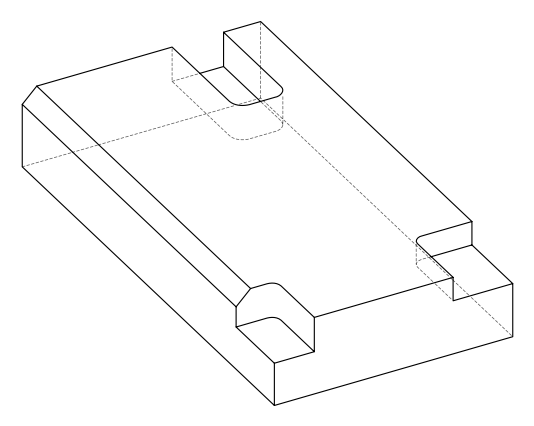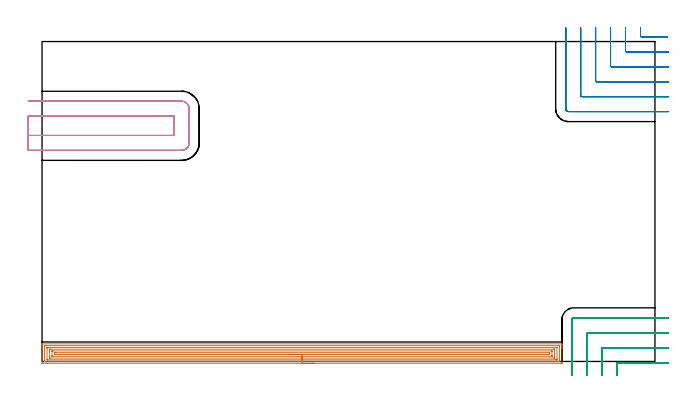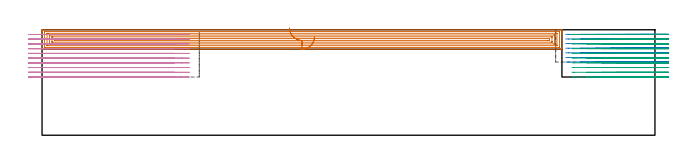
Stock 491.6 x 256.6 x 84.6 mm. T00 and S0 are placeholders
(PLAN: 4 operations, 1 tool changes, 48.9 min)
(1 AREA_MILL | FG_CHAMFER_SURFACE | UGT0205_001 | 20.28 min | 51632 mm3)
(2 MILL_CORNER_NOTCH_RECTANGULAR | CORNER_NOTCH_RECTANGULAR | NXT0201_012 | Follow Part, ap 4, ae 75% | 8.48 min | 131782 mm3)
(3 MILL_CORNER_NOTCH_RECTANGULAR_1 | CORNER_NOTCH_RECTANGULAR_1 | NXT0201_012 | Follow Part, ap 4, ae 75% | 7.96 min | 119947 mm3)
(4 MILL_SLOT | SLOT_PARTIAL_RECTANGULAR | NXT0201_012 | Follow Part, ap 4, ae 75% | 12.21 min | 261571 mm3)
(TOOL UGT0205_001 | Chamfer Mill 20 x 3 x 45 deg. | D20 FL50 Z2)
(TOOL NXT0201_012 | ENDMILL 16mm [2P460-1600-NA 1630] | D16 FL38 Z6)
(OP 1 AREA_MILL)
G17 G21 G94 G90
T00 M6
G54
G17 G0 G90 X218.5 Y-1.5 S1061 M3
G43 Z94.6 H0
Z79.
G94 G1 X218.462 Z78.128 F250.
X218.348 Z77.264
X218.159 Z76.412
X217.897 Z75.58
X217.563 Z74.774
X217.16 Z74.
X216.692 Z73.264
X216.16 Z72.572
X215.571 Z71.929
X214.928 Z71.34
X214.236 Z70.808
X213.5 Z70.34
X212.726 Z69.937
X211.92 Z69.603
X211.088 Z69.341
X210.237 Z69.152
X209.372 Z69.038
X208.5 Z69.
X0.628
X0.099 Y-1.495 Z69.003
X0.01 Y-1.492 Z69.006
X0. Y-1.398 Z69.099
Y11.113 Z81.607
Y12.509 Z83.005
Y12.863 Z83.358
Y13.572 Z84.072
Y13.807 Z84.306
X0.003 Y13.956 Z84.448
X0.01 Y14.098 Z84.589
X0.181 Y14.1 Z84.6
X416.819
X416.99 Y14.098 Z84.589
X416.997 Y13.956 Z84.448
X417. Y13.807 Z84.306
Y13.572 Z84.071
Y12.863 Z83.358
Y11.634 Z82.13
Y11.113 Z81.607
Y10.498 Z80.993
Y-1.138 Z69.359
X416.997 Y-1.401 Z69.096
X416.99 Y-1.492 Z69.006
X416.897 Y-1.499 Z68.999
X416.372 Y-1.5 Z69.
X208.5
Y-0.086 Z70.414
X2.416
X2.234 Y-0.085 Z70.415
X2.06 Y-0.081 Z70.419
X2.022 Y-0.079 Z70.421
X2.01 Y-0.061 Z70.439
X2.006 Y-0.028 Z70.472
X2.001 Y0.144 Z70.644
X2. Y12.395 Z82.895
X2.002 Y12.531 Z83.031
X2.006 Y12.639 Z83.139
X2.01 Y12.671 Z83.171
X2.02 Y12.679 Z83.179
X2.06 Y12.681 Z83.181
X2.416 Y12.685 Z83.185
X414.584 Y12.686 Z83.186
X414.766 Y12.685 Z83.185
X414.94 Y12.681 Z83.181
X414.978 Y12.679 Z83.179
X414.99 Y12.661 Z83.161
X414.994 Y12.628 Z83.128
X414.999 Y12.456 Z82.956
X415. Y0.205 Z70.705
X414.998 Y0.069 Z70.569
X414.994 Y-0.04 Z70.46
X414.99 Y-0.071 Z70.429
X414.98 Y-0.079 Z70.421
X414.94 Y-0.081 Z70.419
X414.584 Y-0.085 Z70.415
X208.5 Y-0.086 Z70.414
Y1.328 Z71.828
X4.366 Y1.329 Z71.829
X4.204 Y1.331 Z71.831
X4.043 Y1.335 Z71.835
X4.01 Y1.338 Z71.838
X4.006 Y1.368 Z71.868
X4.002 Y1.421 Z71.921
X4. Y1.487 Z71.987
Y1.687 Z72.187
Y10.438 Z80.938
X4.003 Y11.113 Z81.613
X4.006 Y11.213 Z81.713
X4.01 Y11.257 Z81.757
X4.048 Y11.265 Z81.765
X4.204 Y11.268 Z81.768
X4.937 Y11.271 Z81.771
X5.098 Y11.272 Z81.772
X412.634 Y11.271 Z81.771
X412.796 Y11.269 Z81.769
X412.956 Y11.265 Z81.765
X412.99 Y11.262 Z81.762
X412.994 Y11.232 Z81.732
X412.998 Y11.179 Z81.679
X413. Y11.113 Z81.613
Y10.913 Z81.413
Y2.162 Z72.662
X412.997 Y1.487 Z71.987
X412.994 Y1.387 Z71.887
X412.99 Y1.342 Z71.842
X412.952 Y1.335 Z71.835
X412.796 Y1.332 Z71.832
X412.063 Y1.329 Z71.829
X411.902 Y1.328 Z71.828
X208.5
Y2.743 Z73.243
X6.498
X6.149 Y2.744 Z73.244
X6.095 Y2.745 Z73.245
X6.04 Y2.749 Z73.249
X6.01 Y2.757 Z73.257
X6.008 Y2.805 Z73.305
X6. Y3.23 Z73.73
Y9.355 Z79.855
X6.008 Y9.796 Z80.296
X6.01 Y9.845 Z80.345
X6.079 Y9.85 Z80.35
X6.213 Y9.855 Z80.355
X6.382 Y9.857 Z80.357
X410.502
X410.851 Y9.856 Z80.356
X410.905 Y9.855 Z80.355
X410.96 Y9.85 Z80.35
X410.99 Y9.843 Z80.343
X410.992 Y9.794 Z80.294
X411. Y9.37 Z79.87
Y3.245 Z73.745
X410.992 Y2.804 Z73.304
X410.99 Y2.755 Z73.255
X410.921 Y2.75 Z73.25
X410.787 Y2.746 Z73.246
X410.618 Y2.743 Z73.243
X208.5
Y4.157 Z74.657
X8.629
X8.239 Y4.16 Z74.66
X8.045 Y4.164 Z74.664
X8.009 Y4.168 Z74.668
X8.006 Y4.202 Z74.702
X8.003 Y4.257 Z74.757
X8. Y4.773 Z75.273
X8.001 Y8.272 Z78.772
X8.005 Y8.367 Z78.867
X8.01 Y8.424 Z78.924
X8.019 Y8.437 Z78.937
X8.039 Y8.438 Z78.938
X8.25 Y8.441 Z78.941
X8.675 Y8.443 Z78.943
X408.371
X408.761 Y8.44 Z78.94
X408.955 Y8.436 Z78.936
X408.991 Y8.432 Z78.932
X408.994 Y8.397 Z78.897
X408.997 Y8.343 Z78.843
X409. Y7.827 Z78.327
Y4.987 Z75.487
X408.999 Y4.328 Z74.828
X408.995 Y4.233 Z74.733
X408.99 Y4.176 Z74.676
X408.981 Y4.163 Z74.663
X408.961 Y4.162 Z74.662
X408.75 Y4.159 Z74.659
X408.325 Y4.157 Z74.657
X208.5
Y5.571 Z76.071
X10.165 Y5.572 Z76.072
X10.08 Y5.573 Z76.073
X10.029 Y5.576 Z76.076
X10.01 Y5.579 Z76.079
X10.008 Y5.591 Z76.091
X10.003 Y5.711 Z76.211
X10.001 Y5.862 Z76.362
X10. Y6.315 Z76.815
X10.004 Y6.738 Z77.238
X10.008 Y6.964 Z77.464
X10.01 Y7.015 Z77.515
X10.067 Y7.022 Z77.522
X10.169 Y7.025 Z77.525
X10.463 Y7.028 Z77.528
X11.059 Y7.029 Z77.529
X11.357
X406.835 Y7.028 Z77.528
X406.92 Y7.027 Z77.527
X406.971 Y7.024 Z77.524
X406.99 Y7.021 Z77.521
X406.992 Y7.009 Z77.509
X406.997 Y6.889 Z77.389
X406.999 Y6.738 Z77.238
X407. Y6.285 Z76.785
X406.996 Y5.862 Z76.362
X406.992 Y5.636 Z76.136
X406.99 Y5.585 Z76.085
X406.933 Y5.578 Z76.078
X406.831 Y5.575 Z76.075
X406.537 Y5.572 Z76.072
X405.941 Y5.571 Z76.071
X405.643
X208.5
X207.628 Z76.109
X206.764 Z76.223
X205.912 Z76.412
X205.08 Z76.674
X204.274 Z77.008
X203.5 Z77.411
X202.764 Z77.88
X202.072 Z78.411
X201.429 Z79.
X200.84 Z79.643
X200.309 Z80.335
X199.84 Z81.071
X199.437 Z81.845
X199.103 Z82.651
X198.841 Z83.483
X198.652 Z84.335
X198.538 Z85.2
X198.5 Z86.071
G0 Z94.6
M5
M2
(OP 2 MILL_CORNER_NOTCH_RECTANGULAR)
G17 G21 G94 G90
T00 M6
G54
G17 G0 G90 X480. Y267.6 S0 M3
G43 Z94.6 H1
Z80.9
G94 G1 Y264.6 F250.
Y261.194 F500.
G3 X480.794 Y260.4 R0.8
G1 X498.64
X501.64 F250.
G0 Z94.6
X468. Y267.6
Z80.9
G1 Y264.6
Y249.195 F500.
G3 X468.795 Y248.4 R0.8
G1 X499.6
X502.6 F250.
G0 Z94.6
X456. Y267.6
Z80.9
G1 Y264.6
Y237.195 F500.
G3 X456.795 Y236.4 R0.8
G1 X499.6
X502.6 F250.
G0 Z94.6
X444. Y267.6
Z80.9
G1 Y264.6
Y225.195 F500.
G3 X444.795 Y224.4 R0.8
G1 X499.6
X502.6 F250.
G0 Z94.6
X432. Y267.6
Z80.9
G1 Y264.6
Y213.195 F500.
G3 X432.795 Y212.4 R0.8
G1 X499.6
X502.6 F250.
G0 Z94.6
X420. Y267.6
Z80.9
G1 Y264.6
Y202.7 F500.
G3 X422.3 Y200.4 R2.3
G1 X499.6
X502.6 F250.
G0 Z94.6
X480. Y267.6
Z77.2
G1 Y264.6
Y261.194 F500.
G3 X480.794 Y260.4 R0.8
G1 X498.64
X501.64 F250.
G0 Z94.6
X468. Y267.6
Z77.2
G1 Y264.6
Y249.195 F500.
G3 X468.795 Y248.4 R0.8
G1 X499.6
X502.6 F250.
G0 Z94.6
X456. Y267.6
Z77.2
G1 Y264.6
Y237.195 F500.
G3 X456.795 Y236.4 R0.8
G1 X499.6
X502.6 F250.
G0 Z94.6
X444. Y267.6
Z77.2
G1 Y264.6
Y225.195 F500.
G3 X444.795 Y224.4 R0.8
G1 X499.6
X502.6 F250.
G0 Z94.6
X432. Y267.6
Z77.2
G1 Y264.6
Y213.195 F500.
G3 X432.795 Y212.4 R0.8
G1 X499.6
X502.6 F250.
G0 Z94.6
X420. Y267.6
Z77.2
G1 Y264.6
Y202.7 F500.
G3 X422.3 Y200.4 R2.3
G1 X499.6
X502.6 F250.
G0 Z94.6
X480. Y267.6
Z73.5
G1 Y264.6
Y261.194 F500.
G3 X480.794 Y260.4 R0.8
G1 X498.64
X501.64 F250.
G0 Z94.6
X468. Y267.6
Z73.5
G1 Y264.6
Y249.195 F500.
G3 X468.795 Y248.4 R0.8
G1 X499.6
X502.6 F250.
G0 Z94.6
X456. Y267.6
Z73.5
G1 Y264.6
Y237.195 F500.
G3 X456.795 Y236.4 R0.8
G1 X499.6
X502.6 F250.
G0 Z94.6
X444. Y267.6
Z73.5
G1 Y264.6
Y225.195 F500.
G3 X444.795 Y224.4 R0.8
G1 X499.6
X502.6 F250.
G0 Z94.6
X432. Y267.6
Z73.5
G1 Y264.6
Y213.195 F500.
G3 X432.795 Y212.4 R0.8
G1 X499.6
X502.6 F250.
G0 Z94.6
X420. Y267.6
Z73.5
G1 Y264.6
Y202.7 F500.
G3 X422.3 Y200.4 R2.3
G1 X499.6
X502.6 F250.
G0 Z94.6
X480. Y267.6
Z69.8
G1 Y264.6
Y261.194 F500.
G3 X480.794 Y260.4 R0.8
G1 X498.64
X501.64 F250.
G0 Z94.6
X468. Y267.6
Z69.8
G1 Y264.6
Y249.195 F500.
G3 X468.795 Y248.4 R0.8
G1 X499.6
X502.6 F250.
G0 Z94.6
X456. Y267.6
Z69.8
G1 Y264.6
Y237.195 F500.
G3 X456.795 Y236.4 R0.8
G1 X499.6
X502.6 F250.
G0 Z94.6
X444. Y267.6
Z69.8
G1 Y264.6
Y225.195 F500.
G3 X444.795 Y224.4 R0.8
G1 X499.6
X502.6 F250.
G0 Z94.6
X432. Y267.6
Z69.8
G1 Y264.6
Y213.195 F500.
G3 X432.795 Y212.4 R0.8
G1 X499.6
X502.6 F250.
G0 Z94.6
X420. Y267.6
Z69.8
G1 Y264.6
Y202.7 F500.
G3 X422.3 Y200.4 R2.3
G1 X499.6
X502.6 F250.
G0 Z94.6
X480. Y267.6
Z66.1
G1 Y264.6
Y261.194 F500.
G3 X480.794 Y260.4 R0.8
G1 X498.64
X501.64 F250.
G0 Z94.6
X468. Y267.6
Z66.1
G1 Y264.6
Y249.195 F500.
G3 X468.795 Y248.4 R0.8
G1 X499.6
X502.6 F250.
G0 Z94.6
X456. Y267.6
Z66.1
G1 Y264.6
Y237.195 F500.
G3 X456.795 Y236.4 R0.8
G1 X499.6
X502.6 F250.
G0 Z94.6
X444. Y267.6
Z66.1
G1 Y264.6
Y225.195 F500.
G3 X444.795 Y224.4 R0.8
G1 X499.6
X502.6 F250.
G0 Z94.6
X432. Y267.6
Z66.1
G1 Y264.6
Y213.195 F500.
G3 X432.795 Y212.4 R0.8
G1 X499.6
X502.6 F250.
G0 Z94.6
X420. Y267.6
Z66.1
G1 Y264.6
Y202.7 F500.
G3 X422.3 Y200.4 R2.3
G1 X499.6
X502.6 F250.
G0 Z94.6
X480. Y267.6
Z62.4
G1 Y264.6
Y261.194 F500.
G3 X480.794 Y260.4 R0.8
G1 X498.64
X501.64 F250.
G0 Z94.6
X468. Y267.6
Z62.4
G1 Y264.6
Y249.195 F500.
G3 X468.795 Y248.4 R0.8
G1 X499.6
X502.6 F250.
G0 Z94.6
X456. Y267.6
Z62.4
G1 Y264.6
Y237.195 F500.
G3 X456.795 Y236.4 R0.8
G1 X499.6
X502.6 F250.
G0 Z94.6
X444. Y267.6
Z62.4
G1 Y264.6
Y225.195 F500.
G3 X444.795 Y224.4 R0.8
G1 X499.6
X502.6 F250.
G0 Z94.6
X432. Y267.6
Z62.4
G1 Y264.6
Y213.195 F500.
G3 X432.795 Y212.4 R0.8
G1 X499.6
X502.6 F250.
G0 Z94.6
X420. Y267.6
Z62.4
G1 Y264.6
Y202.7 F500.
G3 X422.3 Y200.4 R2.3
G1 X499.6
X502.6 F250.
G0 Z94.6
X480. Y267.6
Z58.7
G1 Y264.6
Y261.194 F500.
G3 X480.794 Y260.4 R0.8
G1 X498.64
X501.64 F250.
G0 Z94.6
X468. Y267.6
Z58.7
G1 Y264.6
Y249.195 F500.
G3 X468.795 Y248.4 R0.8
G1 X499.6
X502.6 F250.
G0 Z94.6
X456. Y267.6
Z58.7
G1 Y264.6
Y237.195 F500.
G3 X456.795 Y236.4 R0.8
G1 X499.6
X502.6 F250.
G0 Z94.6
X444. Y267.6
Z58.7
G1 Y264.6
Y225.195 F500.
G3 X444.795 Y224.4 R0.8
G1 X499.6
X502.6 F250.
G0 Z94.6
X432. Y267.6
Z58.7
G1 Y264.6
Y213.195 F500.
G3 X432.795 Y212.4 R0.8
G1 X499.6
X502.6 F250.
G0 Z94.6
X420. Y267.6
Z58.7
G1 Y264.6
Y202.7 F500.
G3 X422.3 Y200.4 R2.3
G1 X499.6
X502.6 F250.
G0 Z94.6
M5
M2
(OP 3 MILL_CORNER_NOTCH_RECTANGULAR_1)
G17 G21 G94 G90
T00 M6
G54
G17 G0 G90 X502.537 Y-1. S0 M3
G43 Z94.6 H1
Z80.81
G94 G1 X499.537 F250.
X461.795 F500.
G3 X461. Y-1.795 R0.8
G1 Y-7.746
X460.999 Y-8.
X460.978 Y-11. F250.
G0 Z94.6
X502.6 Y11.
Z80.81
G1 X499.6
X449.795 F500.
G3 X449. Y10.205 R0.8
G1 Y-7.746
G2 X448.999 Y-8. R24.
G1 X448.967 Y-11. F250.
G0 Z94.6
X502.6 Y23.
Z80.81
G1 X499.6
X437.795 F500.
G3 X437. Y22.205 R0.8
G1 Y-7.746
G2 X436.997 Y-8. R12.
G1 X436.934 Y-10.999 F250.
G0 Z94.6
X502.6 Y35.
Z80.81
G1 X499.6
X426.6 F500.
G3 X425. Y33.4 R1.6
G1 Y-7.746
Y-10.746 F250.
G0 Z94.6
X502.537 Y-1.
Z77.02
G1 X499.537
X461.795 F500.
G3 X461. Y-1.795 R0.8
G1 Y-7.836
Y-8.
X460.986 Y-11. F250.
G0 Z94.6
X502.6 Y11.
Z77.02
G1 X499.6
X449.795 F500.
G3 X449. Y10.205 R0.8
G1 Y-7.836
X448.999 Y-8.
X448.979 Y-11. F250.
G0 Z94.6
X502.6 Y23.
Z77.02
G1 X499.6
X437.795 F500.
G3 X437. Y22.205 R0.8
G1 Y-7.836
X436.999 Y-8.
X436.958 Y-11. F250.
G0 Z94.6
X502.6 Y35.
Z77.02
G1 X499.6
X426.6 F500.
G3 X425. Y33.4 R1.6
G1 Y-7.836
Y-10.836 F250.
G0 Z94.6
X502.537 Y-1.
Z73.23
G1 X499.537
X461.795 F500.
G3 X461. Y-1.795 R0.8
G1 Y-8.
Y-11. F250.
G0 Z94.6
X502.6 Y11.
Z73.23
G1 X499.6
X449.795 F500.
G3 X449. Y10.205 R0.8
G1 Y-8.
Y-11. F250.
G0 Z94.6
X502.6 Y23.
Z73.23
G1 X499.6
X437.795 F500.
G3 X437. Y22.205 R0.8
G1 Y-8.
Y-11. F250.
G0 Z94.6
X502.6 Y35.
Z73.23
G1 X499.6
X426.6 F500.
G3 X425. Y33.4 R1.6
G1 Y-8.
Y-11. F250.
G0 Z94.6
X502.537 Y-1.
Z69.44
G1 X499.537
X461.795 F500.
G3 X461. Y-1.795 R0.8
G1 Y-8.
Y-11. F250.
G0 Z94.6
X502.6 Y11.
Z69.44
G1 X499.6
X449.795 F500.
G3 X449. Y10.205 R0.8
G1 Y-8.
Y-11. F250.
G0 Z94.6
X502.6 Y23.
Z69.44
G1 X499.6
X437.795 F500.
G3 X437. Y22.205 R0.8
G1 Y-8.
Y-11. F250.
G0 Z94.6
X502.6 Y35.
Z69.44
G1 X499.6
X426.6 F500.
G3 X425. Y33.4 R1.6
G1 Y-8.
Y-11. F250.
G0 Z94.6
X502.537 Y-1.
Z65.65
G1 X499.537
X461.795 F500.
G3 X461. Y-1.795 R0.8
G1 Y-8.
Y-11. F250.
G0 Z94.6
X502.6 Y11.
Z65.65
G1 X499.6
X449.795 F500.
G3 X449. Y10.205 R0.8
G1 Y-8.
Y-11. F250.
G0 Z94.6
X502.6 Y23.
Z65.65
G1 X499.6
X437.795 F500.
G3 X437. Y22.205 R0.8
G1 Y-8.
Y-11. F250.
G0 Z94.6
X502.6 Y35.
Z65.65
G1 X499.6
X426.6 F500.
G3 X425. Y33.4 R1.6
G1 Y-8.
Y-11. F250.
G0 Z94.6
X502.537 Y-1.
Z61.86
G1 X499.537
X461.795 F500.
G3 X461. Y-1.795 R0.8
G1 Y-8.
Y-11. F250.
G0 Z94.6
X502.6 Y11.
Z61.86
G1 X499.6
X449.795 F500.
G3 X449. Y10.205 R0.8
G1 Y-8.
Y-11. F250.
G0 Z94.6
X502.6 Y23.
Z61.86
G1 X499.6
X437.795 F500.
G3 X437. Y22.205 R0.8
G1 Y-8.
Y-11. F250.
G0 Z94.6
X502.6 Y35.
Z61.86
G1 X499.6
X426.6 F500.
G3 X425. Y33.4 R1.6
G1 Y-8.
Y-11. F250.
G0 Z94.6
X502.537 Y-1.
Z58.07
G1 X499.537
X461.795 F500.
G3 X461. Y-1.795 R0.8
G1 Y-8.
Y-11. F250.
G0 Z94.6
X502.6 Y11.
Z58.07
G1 X499.6
X449.795 F500.
G3 X449. Y10.205 R0.8
G1 Y-8.
Y-11. F250.
G0 Z94.6
X502.6 Y23.
Z58.07
G1 X499.6
X437.795 F500.
G3 X437. Y22.205 R0.8
G1 Y-8.
Y-11. F250.
G0 Z94.6
X502.6 Y35.
Z58.07
G1 X499.6
X426.6 F500.
G3 X425. Y33.4 R1.6
G1 Y-8.
Y-11. F250.
G0 Z94.6
X502.537 Y-1.
Z54.28
G1 X499.537
X461.795 F500.
G3 X461. Y-1.795 R0.8
G1 Y-8.
Y-11. F250.
G0 Z94.6
X502.6 Y11.
Z54.28
G1 X499.6
X449.795 F500.
G3 X449. Y10.205 R0.8
G1 Y-8.
Y-11. F250.
G0 Z94.6
X502.6 Y23.
Z54.28
G1 X499.6
X437.795 F500.
G3 X437. Y22.205 R0.8
G1 Y-8.
Y-11. F250.
G0 Z94.6
X502.6 Y35.
Z54.28
G1 X499.6
X426.6 F500.
G3 X425. Y33.4 R1.6
G1 Y-8.
Y-11. F250.
G0 Z94.6
X502.537 Y-1.
Z50.49
G1 X499.537
X461.795 F500.
G3 X461. Y-1.795 R0.8
G1 Y-8.
Y-11. F250.
G0 Z94.6
X502.6 Y11.
Z50.49
G1 X499.6
X449.795 F500.
G3 X449. Y10.205 R0.8
G1 Y-8.
Y-11. F250.
G0 Z94.6
X502.6 Y23.
Z50.49
G1 X499.6
X437.795 F500.
G3 X437. Y22.205 R0.8
G1 Y-8.
Y-11. F250.
G0 Z94.6
X502.6 Y35.
Z50.49
G1 X499.6
X426.6 F500.
G3 X425. Y33.4 R1.6
G1 Y-8.
Y-11. F250.
G0 Z94.6
X502.537 Y-1.
Z46.7
G1 X499.537
X461.795 F500.
G3 X461. Y-1.795 R0.8
G1 Y-8.
Y-11. F250.
G0 Z94.6
X502.6 Y11.
Z46.7
G1 X499.6
X449.795 F500.
G3 X449. Y10.205 R0.8
G1 Y-8.
Y-11. F250.
G0 Z94.6
X502.6 Y23.
Z46.7
G1 X499.6
X437.795 F500.
G3 X437. Y22.205 R0.8
G1 Y-8.
Y-11. F250.
G0 Z94.6
X502.6 Y35.
Z46.7
G1 X499.6
X426.6 F500.
G3 X425. Y33.4 R1.6
G1 Y-8.
Y-11. F250.
G0 Z94.6
M5
M2
(OP 4 MILL_SLOT)
G17 G21 G94 G90
T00 M6
G54
G17 G0 G90 X-11. Y181.3 S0 M3
G43 Z94.6 H1
Z80.81
G94 G1 X-8. F250.
X106.1 F500.
Y196.7
X-8.
X-11. F250.
Y169.3
X-8.
X112. F500.
G3 X118.1 Y175.4 R6.1
G1 Y202.6
G3 X112. Y208.7 R6.1
G1 X-8.
X-11. F250.
G0 Y181.3 Z77.02
G1 X-8.
X106.1 F500.
Y196.7
X-8.
X-11. F250.
Y169.3
X-8.
X112. F500.
G3 X118.1 Y175.4 R6.1
G1 Y202.6
G3 X112. Y208.7 R6.1
G1 X-8.
X-11. F250.
G0 Y181.3 Z73.23
G1 X-8.
X106.1 F500.
Y196.7
X-8.
X-11. F250.
Y169.3
X-8.
X112. F500.
G3 X118.1 Y175.4 R6.1
G1 Y202.6
G3 X112. Y208.7 R6.1
G1 X-8.
X-11. F250.
G0 Y181.3 Z69.44
G1 X-8.
X106.1 F500.
Y196.7
X-8.
X-11. F250.
Y169.3
X-8.
X112. F500.
G3 X118.1 Y175.4 R6.1
G1 Y202.6
G3 X112. Y208.7 R6.1
G1 X-8.
X-11. F250.
G0 Y181.3 Z65.65
G1 X-8.
X106.1 F500.
Y196.7
X-8.
X-11. F250.
Y169.3
X-8.
X112. F500.
G3 X118.1 Y175.4 R6.1
G1 Y202.6
G3 X112. Y208.7 R6.1
G1 X-8.
X-11. F250.
G0 Y181.3 Z61.86
G1 X-8.
X106.1 F500.
Y196.7
X-8.
X-11. F250.
Y169.3
X-8.
X112. F500.
G3 X118.1 Y175.4 R6.1
G1 Y202.6
G3 X112. Y208.7 R6.1
G1 X-8.
X-11. F250.
G0 Y181.3 Z58.07
G1 X-8.
X106.1 F500.
Y196.7
X-8.
X-11. F250.
Y169.3
X-8.
X112. F500.
G3 X118.1 Y175.4 R6.1
G1 Y202.6
G3 X112. Y208.7 R6.1
G1 X-8.
X-11. F250.
G0 Y181.3 Z54.28
G1 X-8.
X106.1 F500.
Y196.7
X-8.
X-11. F250.
Y169.3
X-8.
X112. F500.
G3 X118.1 Y175.4 R6.1
G1 Y202.6
G3 X112. Y208.7 R6.1
G1 X-8.
X-11. F250.
G0 Y181.3 Z50.49
G1 X-8.
X106.1 F500.
Y196.7
X-8.
X-11. F250.
Y169.3
X-8.
X112. F500.
G3 X118.1 Y175.4 R6.1
G1 Y202.6
G3 X112. Y208.7 R6.1
G1 X-8.
X-11. F250.
G0 Y181.3 Z46.7
G1 X-8.
X106.1 F500.
Y196.7
X-8.
X-11. F250.
Y169.3
X-8.
X112. F500.
G3 X118.1 Y175.4 R6.1
G1 Y202.6
G3 X112. Y208.7 R6.1
G1 X-8.
X-11. F250.
G0 Z94.6
M5
M2
